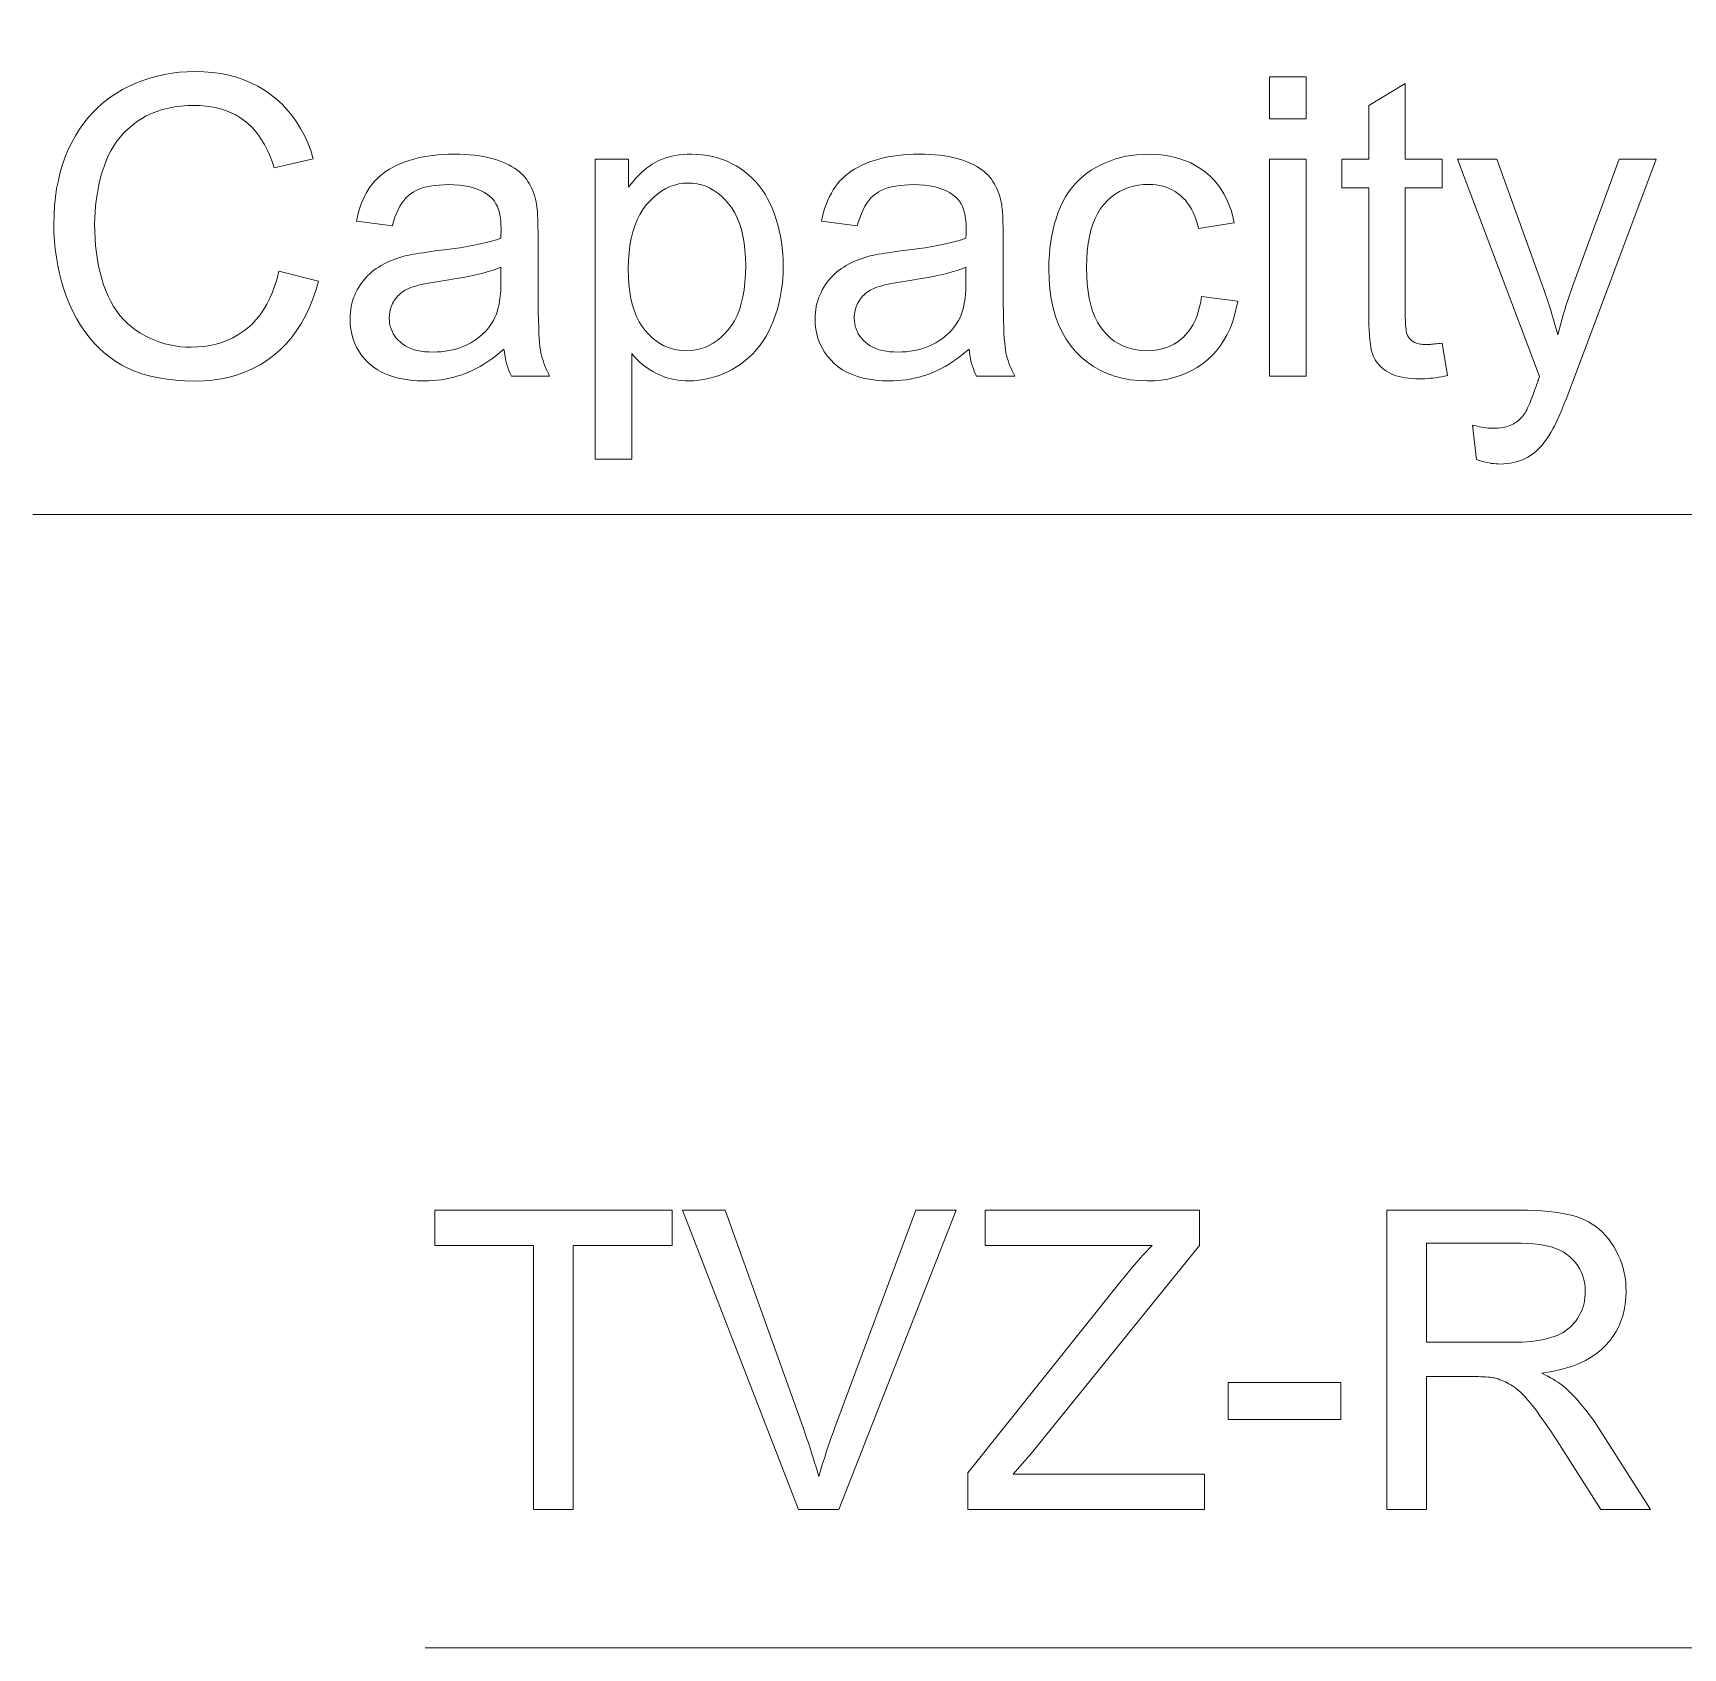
# Model space of a CAD drawing. Extents: x 0 to 297, y 0 to 530.
# Drawn here: x 224.9 to 241.44, y 82.08 to 98.27 of the extents above; entities that cross this region are included whole.
import ezdxf

# ---------------------------------------------------------------- set-up
doc = ezdxf.new("R2010")
doc.units = 0

msp = doc.modelspace()

# ---------------------------------------------------------------- linework, layer by layer
at = {"color": 7, "lineweight": 13}
for points in [[(253.075, 113.389), (242.94, 93.441), (224.904, 93.441)], [(271.318, 112.846), (259.906, 82.082), (228.835, 82.082)]]:
    msp.add_lwpolyline(points, dxfattribs=at)
for points in [[(227.368, 95.881), (227.765, 95.781), (227.738, 95.685), (227.707, 95.594), (227.672, 95.508), (227.633, 95.427), (227.59, 95.35), (227.543, 95.278), (227.492, 95.21), (227.437, 95.147), (227.379, 95.089), (227.316, 95.035), (227.249, 94.986), (227.18, 94.942), (227.108, 94.904), (227.033, 94.871), (226.955, 94.842), (226.875, 94.819), (226.791, 94.801), (226.704, 94.788), (226.615, 94.781), (226.523, 94.778), (226.428, 94.78), (226.336, 94.786), (226.248, 94.796), (226.164, 94.81), (226.083, 94.827), (226.006, 94.849), (225.932, 94.875), (225.863, 94.904), (225.796, 94.938), (225.734, 94.976), (225.675, 95.017), (225.618, 95.062), (225.565, 95.11), (225.514, 95.162), (225.466, 95.217), (225.422, 95.276), (225.38, 95.339), (225.341, 95.405), (225.305, 95.474), (225.271, 95.548), (225.241, 95.623), (225.214, 95.7), (225.19, 95.777), (225.17, 95.856), (225.152, 95.936), (225.138, 96.017), (225.127, 96.099), (225.119, 96.182), (225.114, 96.266), (225.113, 96.352), (225.115, 96.444), (225.12, 96.534), (225.129, 96.622), (225.141, 96.708), (225.158, 96.79), (225.177, 96.871), (225.201, 96.949), (225.227, 97.025), (225.258, 97.098), (225.292, 97.169), (225.329, 97.237), (225.37, 97.302), (225.413, 97.364), (225.459, 97.422), (225.509, 97.476), (225.561, 97.528), (225.617, 97.576), (225.675, 97.62), (225.737, 97.661), (225.801, 97.699), (225.868, 97.734), (225.936, 97.765), (226.006, 97.792), (226.076, 97.815), (226.149, 97.835), (226.222, 97.851), (226.297, 97.864), (226.373, 97.873), (226.45, 97.879), (226.529, 97.88), (226.617, 97.878), (226.703, 97.871), (226.786, 97.86), (226.866, 97.844), (226.943, 97.823), (227.018, 97.798), (227.089, 97.768), (227.158, 97.734), (227.223, 97.695), (227.286, 97.651), (227.346, 97.604), (227.401, 97.552), (227.453, 97.497), (227.502, 97.438), (227.546, 97.375), (227.587, 97.309), (227.625, 97.239), (227.658, 97.165), (227.688, 97.088), (227.714, 97.007), (227.323, 96.915), (227.301, 96.978), (227.277, 97.038), (227.252, 97.095), (227.224, 97.148), (227.195, 97.197), (227.164, 97.243), (227.131, 97.286), (227.096, 97.324), (227.059, 97.36), (227.02, 97.391), (226.979, 97.42), (226.937, 97.445), (226.892, 97.468), (226.845, 97.487), (226.796, 97.503), (226.745, 97.517), (226.692, 97.527), (226.637, 97.535), (226.58, 97.539), (226.521, 97.541), (226.453, 97.539), (226.387, 97.534), (226.323, 97.526), (226.262, 97.514), (226.203, 97.499), (226.147, 97.481), (226.092, 97.459), (226.04, 97.435), (225.99, 97.406), (225.943, 97.375), (225.898, 97.341), (225.855, 97.304), (225.816, 97.265), (225.779, 97.224), (225.745, 97.181), (225.714, 97.135), (225.685, 97.087), (225.659, 97.037), (225.636, 96.985), (225.616, 96.93), (225.598, 96.874), (225.582, 96.817), (225.568, 96.761), (225.556, 96.704), (225.546, 96.646), (225.537, 96.588), (225.531, 96.53), (225.526, 96.472), (225.523, 96.413), (225.522, 96.354), (225.523, 96.278), (225.527, 96.205), (225.532, 96.133), (225.54, 96.063), (225.55, 95.995), (225.562, 95.93), (225.577, 95.866), (225.593, 95.804), (225.612, 95.744), (225.634, 95.686), (225.657, 95.63), (225.683, 95.577), (225.712, 95.527), (225.743, 95.48), (225.776, 95.436), (225.812, 95.395), (225.85, 95.357), (225.891, 95.321), (225.935, 95.289), (225.98, 95.259), (226.028, 95.232), (226.076, 95.208), (226.125, 95.187), (226.175, 95.169), (226.226, 95.153), (226.277, 95.14), (226.329, 95.131), (226.382, 95.123), (226.436, 95.119), (226.49, 95.118), (226.556, 95.12), (226.619, 95.125), (226.681, 95.135), (226.74, 95.149), (226.798, 95.166), (226.853, 95.187), (226.907, 95.212), (226.958, 95.241), (227.008, 95.274), (227.055, 95.31), (227.1, 95.35), (227.141, 95.395), (227.18, 95.442), (227.216, 95.494), (227.249, 95.549), (227.279, 95.608), (227.305, 95.671), (227.329, 95.737), (227.35, 95.807)], [(237.297, 97.406), (237.297, 97.829), (237.665, 97.829), (237.665, 97.406)], [(239.03, 95.159), (239.083, 94.833), (239.053, 94.827), (239.023, 94.822), (238.993, 94.817), (238.964, 94.812), (238.936, 94.809), (238.909, 94.806), (238.882, 94.804), (238.856, 94.802), (238.83, 94.801), (238.805, 94.801), (238.766, 94.801), (238.729, 94.803), (238.693, 94.806), (238.659, 94.811), (238.627, 94.816), (238.597, 94.823), (238.568, 94.832), (238.542, 94.841), (238.517, 94.852), (238.494, 94.864), (238.473, 94.877), (238.453, 94.891), (238.434, 94.906), (238.416, 94.921), (238.4, 94.937), (238.385, 94.955), (238.371, 94.972), (238.359, 94.991), (238.348, 95.011), (238.339, 95.031), (238.33, 95.054), (238.322, 95.081), (238.316, 95.113), (238.31, 95.15), (238.305, 95.191), (238.301, 95.237), (238.298, 95.287), (238.295, 95.342), (238.294, 95.402), (238.294, 95.466), (238.294, 96.716), (238.023, 96.716), (238.023, 97.003), (238.294, 97.003), (238.294, 97.541), (238.66, 97.762), (238.66, 97.003), (239.03, 97.003), (239.03, 96.716), (238.66, 96.716), (238.66, 95.445), (238.66, 95.415), (238.661, 95.387), (238.662, 95.361), (238.663, 95.337), (238.665, 95.316), (238.667, 95.297), (238.669, 95.28), (238.672, 95.265), (238.676, 95.253), (238.679, 95.243), (238.683, 95.234), (238.688, 95.225), (238.693, 95.217), (238.699, 95.21), (238.705, 95.202), (238.711, 95.195), (238.719, 95.189), (238.726, 95.182), (238.734, 95.177), (238.743, 95.171), (238.752, 95.166), (238.762, 95.161), (238.773, 95.157), (238.784, 95.154), (238.796, 95.151), (238.809, 95.149), (238.823, 95.147), (238.837, 95.145), (238.853, 95.145), (238.869, 95.144), (238.881, 95.145), (238.895, 95.145), (238.909, 95.146), (238.924, 95.147), (238.94, 95.148), (238.956, 95.15), (238.974, 95.151), (238.992, 95.154), (239.011, 95.156)], [(229.625, 95.097), (229.584, 95.064), (229.544, 95.032), (229.504, 95.002), (229.464, 94.975), (229.424, 94.949), (229.385, 94.925), (229.346, 94.904), (229.307, 94.885), (229.269, 94.867), (229.231, 94.852), (229.193, 94.838), (229.154, 94.826), (229.115, 94.815), (229.075, 94.806), (229.035, 94.798), (228.994, 94.792), (228.953, 94.787), (228.911, 94.783), (228.868, 94.781), (228.825, 94.78), (228.755, 94.782), (228.688, 94.787), (228.625, 94.796), (228.565, 94.808), (228.508, 94.824), (228.455, 94.843), (228.405, 94.866), (228.358, 94.892), (228.315, 94.922), (228.274, 94.955), (228.238, 94.991), (228.205, 95.029), (228.176, 95.069), (228.151, 95.111), (228.13, 95.154), (228.113, 95.2), (228.099, 95.248), (228.09, 95.297), (228.084, 95.349), (228.082, 95.402), (228.083, 95.434), (228.085, 95.465), (228.089, 95.496), (228.094, 95.526), (228.1, 95.555), (228.108, 95.584), (228.118, 95.612), (228.129, 95.64), (228.141, 95.667), (228.155, 95.694), (228.17, 95.72), (228.186, 95.745), (228.202, 95.768), (228.22, 95.791), (228.239, 95.813), (228.258, 95.833), (228.279, 95.853), (228.3, 95.872), (228.322, 95.889), (228.345, 95.906), (228.369, 95.921), (228.393, 95.936), (228.418, 95.95), (228.444, 95.963), (228.47, 95.976), (228.497, 95.987), (228.524, 95.998), (228.552, 96.008), (228.581, 96.018), (228.61, 96.026), (228.633, 96.032), (228.658, 96.038), (228.685, 96.043), (228.715, 96.049), (228.746, 96.055), (228.78, 96.06), (228.816, 96.065), (228.854, 96.071), (228.895, 96.076), (228.937, 96.082), (229.024, 96.092), (229.107, 96.104), (229.184, 96.115), (229.257, 96.127), (229.325, 96.14), (229.388, 96.153), (229.447, 96.166), (229.501, 96.18), (229.55, 96.194), (229.594, 96.209), (229.595, 96.223), (229.595, 96.237), (229.595, 96.249), (229.596, 96.26), (229.596, 96.27), (229.596, 96.279), (229.596, 96.287), (229.596, 96.294), (229.596, 96.3), (229.596, 96.305), (229.595, 96.348), (229.592, 96.389), (229.587, 96.428), (229.58, 96.463), (229.57, 96.497), (229.559, 96.527), (229.545, 96.555), (229.53, 96.58), (229.512, 96.602), (229.492, 96.622), (229.462, 96.646), (229.43, 96.667), (229.395, 96.686), (229.357, 96.702), (229.317, 96.716), (229.273, 96.727), (229.227, 96.735), (229.178, 96.742), (229.127, 96.745), (229.073, 96.747), (229.022, 96.746), (228.974, 96.743), (228.929, 96.739), (228.886, 96.732), (228.847, 96.724), (228.81, 96.714), (228.775, 96.702), (228.744, 96.688), (228.715, 96.673), (228.689, 96.656), (228.665, 96.636), (228.642, 96.614), (228.62, 96.588), (228.6, 96.56), (228.581, 96.53), (228.563, 96.496), (228.547, 96.459), (228.532, 96.42), (228.518, 96.378), (228.506, 96.333), (228.146, 96.382), (228.156, 96.428), (228.168, 96.471), (228.181, 96.513), (228.195, 96.553), (228.21, 96.591), (228.227, 96.628), (228.245, 96.663), (228.265, 96.695), (228.285, 96.727), (228.307, 96.756), (228.331, 96.784), (228.356, 96.81), (228.384, 96.835), (228.413, 96.859), (228.445, 96.882), (228.478, 96.903), (228.514, 96.923), (228.551, 96.942), (228.591, 96.959), (228.633, 96.975), (228.676, 96.989), (228.72, 97.003), (228.766, 97.014), (228.814, 97.024), (228.862, 97.032), (228.912, 97.039), (228.964, 97.045), (229.016, 97.049), (229.07, 97.051), (229.126, 97.052), (229.18, 97.051), (229.233, 97.049), (229.283, 97.046), (229.332, 97.041), (229.378, 97.035), (229.422, 97.028), (229.464, 97.02), (229.504, 97.01), (229.542, 96.999), (229.578, 96.986), (229.612, 96.973), (229.644, 96.959), (229.674, 96.944), (229.702, 96.928), (229.729, 96.912), (229.754, 96.895), (229.776, 96.878), (229.797, 96.86), (229.816, 96.841), (229.834, 96.821), (229.85, 96.801), (229.865, 96.78), (229.878, 96.757), (229.891, 96.734), (229.903, 96.709), (229.914, 96.684), (229.924, 96.657), (229.933, 96.629), (229.941, 96.6), (229.948, 96.571), (229.952, 96.55), (229.955, 96.527), (229.958, 96.501), (229.96, 96.471), (229.962, 96.439), (229.964, 96.403), (229.965, 96.365), (229.966, 96.323), (229.967, 96.279), (229.967, 96.231), (229.967, 95.74), (229.967, 95.641), (229.968, 95.55), (229.969, 95.466), (229.971, 95.389), (229.973, 95.321), (229.975, 95.259), (229.978, 95.206), (229.982, 95.16), (229.986, 95.121), (229.99, 95.09), (229.996, 95.063), (230.002, 95.036), (230.009, 95.01), (230.017, 94.983), (230.025, 94.957), (230.035, 94.931), (230.046, 94.905), (230.057, 94.88), (230.07, 94.854), (230.083, 94.829), (229.699, 94.829), (229.688, 94.853), (229.677, 94.877), (229.668, 94.902), (229.659, 94.927), (229.652, 94.954), (229.645, 94.981), (229.639, 95.009), (229.633, 95.037), (229.629, 95.067)], [(230.538, 93.996), (230.538, 97.003), (230.873, 97.003), (230.873, 96.72), (230.897, 96.752), (230.922, 96.783), (230.947, 96.812), (230.973, 96.839), (231, 96.865), (231.027, 96.889), (231.055, 96.912), (231.083, 96.932), (231.112, 96.951), (231.141, 96.969), (231.172, 96.984), (231.204, 96.999), (231.237, 97.011), (231.271, 97.022), (231.307, 97.031), (231.344, 97.038), (231.382, 97.044), (231.421, 97.048), (231.462, 97.051), (231.504, 97.052), (231.559, 97.05), (231.612, 97.046), (231.665, 97.039), (231.716, 97.029), (231.766, 97.016), (231.814, 97), (231.861, 96.981), (231.907, 96.96), (231.952, 96.936), (231.995, 96.908), (232.036, 96.879), (232.076, 96.846), (232.113, 96.812), (232.148, 96.775), (232.182, 96.736), (232.213, 96.694), (232.242, 96.65), (232.268, 96.604), (232.293, 96.555), (232.316, 96.504), (232.337, 96.452), (232.355, 96.398), (232.371, 96.343), (232.385, 96.287), (232.397, 96.231), (232.407, 96.173), (232.415, 96.114), (232.42, 96.055), (232.423, 95.994), (232.425, 95.932), (232.423, 95.866), (232.42, 95.801), (232.414, 95.738), (232.405, 95.676), (232.395, 95.615), (232.381, 95.556), (232.366, 95.498), (232.348, 95.441), (232.328, 95.386), (232.305, 95.332), (232.28, 95.279), (232.253, 95.23), (232.223, 95.183), (232.192, 95.138), (232.158, 95.096), (232.122, 95.056), (232.084, 95.019), (232.044, 94.984), (232.001, 94.952), (231.957, 94.922), (231.911, 94.895), (231.865, 94.871), (231.818, 94.85), (231.771, 94.831), (231.723, 94.816), (231.675, 94.803), (231.626, 94.793), (231.577, 94.786), (231.527, 94.782), (231.477, 94.78), (231.441, 94.781), (231.405, 94.783), (231.37, 94.787), (231.336, 94.793), (231.302, 94.8), (231.27, 94.808), (231.238, 94.818), (231.207, 94.83), (231.176, 94.843), (231.147, 94.858), (231.118, 94.874), (231.09, 94.891), (231.063, 94.908), (231.038, 94.927), (231.013, 94.946), (230.99, 94.966), (230.967, 94.987), (230.946, 95.009), (230.925, 95.031), (230.906, 95.054), (230.906, 93.996)], [(234.287, 95.097), (234.246, 95.064), (234.205, 95.032), (234.165, 95.002), (234.125, 94.975), (234.086, 94.949), (234.047, 94.925), (234.008, 94.904), (233.969, 94.885), (233.931, 94.867), (233.893, 94.852), (233.855, 94.838), (233.816, 94.826), (233.777, 94.815), (233.737, 94.806), (233.697, 94.798), (233.656, 94.792), (233.614, 94.787), (233.572, 94.783), (233.53, 94.781), (233.487, 94.78), (233.417, 94.782), (233.35, 94.787), (233.287, 94.796), (233.227, 94.808), (233.17, 94.824), (233.117, 94.843), (233.066, 94.866), (233.02, 94.892), (232.976, 94.922), (232.936, 94.955), (232.9, 94.991), (232.867, 95.029), (232.838, 95.069), (232.813, 95.111), (232.792, 95.154), (232.775, 95.2), (232.761, 95.248), (232.751, 95.297), (232.746, 95.349), (232.744, 95.402), (232.744, 95.434), (232.747, 95.465), (232.75, 95.496), (232.755, 95.526), (232.762, 95.555), (232.77, 95.584), (232.779, 95.612), (232.79, 95.64), (232.803, 95.667), (232.816, 95.694), (232.831, 95.72), (232.847, 95.745), (232.864, 95.768), (232.882, 95.791), (232.9, 95.813), (232.92, 95.833), (232.94, 95.853), (232.961, 95.872), (232.984, 95.889), (233.007, 95.906), (233.031, 95.921), (233.055, 95.936), (233.08, 95.95), (233.106, 95.963), (233.132, 95.976), (233.159, 95.987), (233.186, 95.998), (233.214, 96.008), (233.243, 96.018), (233.272, 96.026), (233.295, 96.032), (233.32, 96.038), (233.347, 96.043), (233.376, 96.049), (233.408, 96.055), (233.442, 96.06), (233.478, 96.065), (233.516, 96.071), (233.556, 96.076), (233.599, 96.082), (233.686, 96.092), (233.768, 96.104), (233.846, 96.115), (233.918, 96.127), (233.986, 96.14), (234.05, 96.153), (234.108, 96.166), (234.162, 96.18), (234.212, 96.194), (234.256, 96.209), (234.256, 96.223), (234.257, 96.237), (234.257, 96.249), (234.257, 96.26), (234.258, 96.27), (234.258, 96.279), (234.258, 96.287), (234.258, 96.294), (234.258, 96.3), (234.258, 96.305), (234.257, 96.348), (234.254, 96.389), (234.249, 96.428), (234.241, 96.463), (234.232, 96.497), (234.221, 96.527), (234.207, 96.555), (234.191, 96.58), (234.174, 96.602), (234.154, 96.622), (234.124, 96.646), (234.092, 96.667), (234.057, 96.686), (234.019, 96.702), (233.978, 96.716), (233.935, 96.727), (233.889, 96.735), (233.84, 96.742), (233.788, 96.745), (233.734, 96.747), (233.684, 96.746), (233.636, 96.743), (233.591, 96.739), (233.548, 96.732), (233.508, 96.724), (233.471, 96.714), (233.437, 96.702), (233.405, 96.688), (233.377, 96.673), (233.351, 96.656), (233.326, 96.636), (233.304, 96.614), (233.282, 96.588), (233.262, 96.56), (233.243, 96.53), (233.225, 96.496), (233.209, 96.459), (233.194, 96.42), (233.18, 96.378), (233.167, 96.333), (232.807, 96.382), (232.818, 96.428), (232.829, 96.471), (232.842, 96.513), (232.857, 96.553), (232.872, 96.591), (232.889, 96.628), (232.907, 96.663), (232.926, 96.695), (232.947, 96.727), (232.969, 96.756), (232.992, 96.784), (233.018, 96.81), (233.045, 96.835), (233.075, 96.859), (233.106, 96.882), (233.14, 96.903), (233.176, 96.923), (233.213, 96.942), (233.253, 96.959), (233.294, 96.975), (233.337, 96.989), (233.382, 97.003), (233.428, 97.014), (233.475, 97.024), (233.524, 97.032), (233.574, 97.039), (233.625, 97.045), (233.678, 97.049), (233.732, 97.051), (233.787, 97.052), (233.842, 97.051), (233.895, 97.049), (233.945, 97.046), (233.993, 97.041), (234.04, 97.035), (234.084, 97.028), (234.126, 97.02), (234.166, 97.01), (234.204, 96.999), (234.24, 96.986), (234.274, 96.973), (234.306, 96.959), (234.336, 96.944), (234.364, 96.928), (234.391, 96.912), (234.415, 96.895), (234.438, 96.878), (234.459, 96.86), (234.478, 96.841), (234.495, 96.821), (234.511, 96.801), (234.526, 96.78), (234.54, 96.757), (234.553, 96.734), (234.565, 96.709), (234.576, 96.684), (234.586, 96.657), (234.595, 96.629), (234.603, 96.6), (234.61, 96.571), (234.614, 96.55), (234.617, 96.527), (234.619, 96.501), (234.622, 96.471), (234.624, 96.439), (234.626, 96.403), (234.627, 96.365), (234.628, 96.323), (234.628, 96.279), (234.628, 96.231), (234.628, 95.74), (234.629, 95.641), (234.629, 95.55), (234.631, 95.466), (234.632, 95.389), (234.634, 95.321), (234.637, 95.259), (234.64, 95.206), (234.644, 95.16), (234.648, 95.121), (234.652, 95.09), (234.657, 95.063), (234.663, 95.036), (234.67, 95.01), (234.678, 94.983), (234.687, 94.957), (234.697, 94.931), (234.708, 94.905), (234.719, 94.88), (234.732, 94.854), (234.745, 94.829), (234.36, 94.829), (234.349, 94.853), (234.339, 94.877), (234.33, 94.902), (234.321, 94.927), (234.313, 94.954), (234.306, 94.981), (234.3, 95.009), (234.295, 95.037), (234.29, 95.067)], [(236.618, 95.625), (236.98, 95.578), (236.966, 95.505), (236.949, 95.435), (236.927, 95.368), (236.903, 95.305), (236.874, 95.244), (236.842, 95.187), (236.806, 95.134), (236.766, 95.083), (236.723, 95.036), (236.676, 94.992), (236.626, 94.952), (236.574, 94.916), (236.519, 94.884), (236.462, 94.856), (236.403, 94.833), (236.342, 94.814), (236.279, 94.799), (236.213, 94.789), (236.145, 94.782), (236.075, 94.78), (235.988, 94.783), (235.904, 94.792), (235.823, 94.806), (235.746, 94.827), (235.673, 94.853), (235.603, 94.885), (235.536, 94.923), (235.473, 94.967), (235.414, 95.016), (235.358, 95.072), (235.306, 95.133), (235.26, 95.199), (235.22, 95.269), (235.184, 95.345), (235.155, 95.427), (235.13, 95.513), (235.111, 95.604), (235.098, 95.7), (235.09, 95.801), (235.087, 95.908), (235.088, 95.977), (235.092, 96.045), (235.097, 96.111), (235.106, 96.175), (235.116, 96.238), (235.129, 96.298), (235.144, 96.357), (235.162, 96.415), (235.181, 96.47), (235.204, 96.524), (235.228, 96.575), (235.255, 96.624), (235.284, 96.67), (235.316, 96.714), (235.351, 96.755), (235.387, 96.793), (235.426, 96.829), (235.468, 96.862), (235.512, 96.892), (235.559, 96.92), (235.607, 96.945), (235.656, 96.967), (235.705, 96.987), (235.756, 97.004), (235.807, 97.019), (235.86, 97.031), (235.913, 97.04), (235.967, 97.046), (236.022, 97.05), (236.077, 97.052), (236.147, 97.05), (236.214, 97.044), (236.278, 97.036), (236.34, 97.023), (236.399, 97.007), (236.456, 96.987), (236.51, 96.964), (236.561, 96.937), (236.61, 96.907), (236.656, 96.873), (236.7, 96.835), (236.74, 96.795), (236.777, 96.752), (236.811, 96.705), (236.841, 96.656), (236.868, 96.604), (236.892, 96.548), (236.913, 96.49), (236.931, 96.428), (236.945, 96.364), (236.587, 96.309), (236.576, 96.352), (236.563, 96.392), (236.549, 96.43), (236.533, 96.467), (236.516, 96.501), (236.497, 96.533), (236.477, 96.562), (236.455, 96.59), (236.431, 96.615), (236.406, 96.638), (236.379, 96.659), (236.352, 96.678), (236.323, 96.695), (236.293, 96.709), (236.262, 96.721), (236.23, 96.731), (236.197, 96.739), (236.163, 96.744), (236.128, 96.748), (236.092, 96.749), (236.037, 96.747), (235.984, 96.741), (235.934, 96.731), (235.886, 96.717), (235.839, 96.699), (235.795, 96.677), (235.753, 96.651), (235.713, 96.621), (235.675, 96.587), (235.639, 96.549), (235.606, 96.507), (235.577, 96.46), (235.551, 96.409), (235.528, 96.352), (235.509, 96.292), (235.493, 96.226), (235.481, 96.156), (235.472, 96.081), (235.467, 96.002), (235.465, 95.918), (235.467, 95.833), (235.472, 95.752), (235.481, 95.677), (235.492, 95.606), (235.507, 95.54), (235.526, 95.479), (235.548, 95.422), (235.573, 95.37), (235.601, 95.324), (235.633, 95.282), (235.668, 95.244), (235.704, 95.21), (235.743, 95.18), (235.784, 95.154), (235.827, 95.133), (235.871, 95.115), (235.918, 95.101), (235.967, 95.091), (236.018, 95.085), (236.071, 95.083), (236.114, 95.084), (236.155, 95.088), (236.195, 95.095), (236.233, 95.104), (236.27, 95.116), (236.306, 95.131), (236.34, 95.148), (236.372, 95.168), (236.404, 95.191), (236.433, 95.216), (236.461, 95.244), (236.487, 95.275), (236.511, 95.309), (236.533, 95.345), (236.552, 95.385), (236.569, 95.427), (236.585, 95.472), (236.598, 95.521), (236.609, 95.571)], [(237.297, 94.829), (237.297, 97.003), (237.665, 97.003), (237.665, 94.829)], [(239.374, 93.992), (239.333, 94.338), (239.357, 94.332), (239.38, 94.326), (239.403, 94.321), (239.425, 94.317), (239.446, 94.314), (239.467, 94.311), (239.487, 94.308), (239.507, 94.307), (239.526, 94.306), (239.544, 94.305), (239.568, 94.306), (239.591, 94.307), (239.613, 94.309), (239.634, 94.312), (239.654, 94.316), (239.674, 94.32), (239.692, 94.325), (239.709, 94.332), (239.725, 94.339), (239.74, 94.346), (239.755, 94.355), (239.769, 94.364), (239.782, 94.374), (239.795, 94.384), (239.807, 94.395), (239.819, 94.407), (239.83, 94.42), (239.841, 94.433), (239.851, 94.446), (239.861, 94.461), (239.868, 94.474), (239.877, 94.49), (239.886, 94.509), (239.896, 94.531), (239.907, 94.557), (239.918, 94.586), (239.931, 94.618), (239.944, 94.654), (239.959, 94.693), (239.974, 94.735), (239.976, 94.742), (239.978, 94.749), (239.981, 94.756), (239.984, 94.764), (239.987, 94.773), (239.99, 94.782), (239.994, 94.792), (239.998, 94.803), (240.002, 94.814), (240.006, 94.825), (239.182, 97.003), (239.579, 97.003), (240.031, 95.744), (240.048, 95.696), (240.065, 95.647), (240.082, 95.598), (240.098, 95.549), (240.114, 95.498), (240.13, 95.448), (240.145, 95.397), (240.16, 95.345), (240.174, 95.293), (240.189, 95.241), (240.201, 95.291), (240.215, 95.342), (240.229, 95.392), (240.243, 95.442), (240.258, 95.491), (240.273, 95.541), (240.289, 95.59), (240.306, 95.639), (240.323, 95.687), (240.34, 95.736), (240.804, 97.003), (241.173, 97.003), (240.346, 94.792), (240.32, 94.723), (240.295, 94.658), (240.272, 94.598), (240.249, 94.542), (240.228, 94.49), (240.208, 94.443), (240.189, 94.4), (240.171, 94.362), (240.155, 94.328), (240.139, 94.299), (240.119, 94.264), (240.099, 94.23), (240.078, 94.199), (240.056, 94.169), (240.034, 94.141), (240.011, 94.116), (239.988, 94.092), (239.964, 94.07), (239.939, 94.05), (239.914, 94.032), (239.888, 94.016), (239.862, 94.002), (239.834, 93.989), (239.805, 93.978), (239.775, 93.968), (239.744, 93.961), (239.713, 93.955), (239.68, 93.951), (239.646, 93.948), (239.611, 93.947), (239.59, 93.948), (239.568, 93.949), (239.545, 93.951), (239.522, 93.954), (239.499, 93.959), (239.475, 93.963), (239.45, 93.969), (239.425, 93.976), (239.4, 93.984)], [(230.871, 95.904), (230.873, 95.822), (230.878, 95.745), (230.887, 95.672), (230.898, 95.603), (230.914, 95.539), (230.932, 95.479), (230.955, 95.424), (230.98, 95.373), (231.009, 95.326), (231.041, 95.284), (231.076, 95.245), (231.112, 95.211), (231.15, 95.181), (231.189, 95.155), (231.229, 95.133), (231.271, 95.115), (231.314, 95.101), (231.359, 95.091), (231.405, 95.085), (231.452, 95.083), (231.501, 95.085), (231.548, 95.091), (231.593, 95.102), (231.638, 95.116), (231.68, 95.135), (231.722, 95.158), (231.762, 95.185), (231.8, 95.216), (231.837, 95.251), (231.873, 95.291), (231.906, 95.335), (231.936, 95.383), (231.962, 95.436), (231.985, 95.493), (232.004, 95.555), (232.02, 95.622), (232.032, 95.693), (232.041, 95.769), (232.046, 95.849), (232.048, 95.934), (232.046, 96.015), (232.041, 96.092), (232.033, 96.165), (232.021, 96.233), (232.005, 96.298), (231.986, 96.358), (231.964, 96.414), (231.939, 96.465), (231.91, 96.513), (231.877, 96.556), (231.842, 96.596), (231.806, 96.631), (231.769, 96.662), (231.73, 96.689), (231.69, 96.711), (231.648, 96.73), (231.605, 96.744), (231.561, 96.755), (231.516, 96.761), (231.469, 96.763), (231.422, 96.761), (231.377, 96.754), (231.333, 96.743), (231.289, 96.728), (231.247, 96.708), (231.206, 96.684), (231.166, 96.655), (231.127, 96.622), (231.089, 96.585), (231.052, 96.543), (231.018, 96.497), (230.987, 96.447), (230.96, 96.393), (230.937, 96.335), (230.917, 96.273), (230.9, 96.207), (230.888, 96.137), (230.879, 96.063), (230.873, 95.986)], [(229.594, 95.92), (229.552, 95.904), (229.506, 95.888), (229.456, 95.873), (229.402, 95.858), (229.344, 95.844), (229.282, 95.831), (229.215, 95.817), (229.145, 95.805), (229.071, 95.793), (228.993, 95.781), (228.949, 95.774), (228.907, 95.767), (228.868, 95.76), (228.832, 95.753), (228.799, 95.746), (228.768, 95.739), (228.74, 95.731), (228.714, 95.723), (228.692, 95.715), (228.671, 95.707), (228.653, 95.699), (228.636, 95.689), (228.619, 95.679), (228.603, 95.668), (228.588, 95.657), (228.574, 95.644), (228.561, 95.631), (228.548, 95.617), (228.537, 95.603), (228.526, 95.587), (228.516, 95.572), (228.508, 95.555), (228.5, 95.539), (228.493, 95.522), (228.488, 95.504), (228.483, 95.487), (228.48, 95.469), (228.477, 95.45), (228.476, 95.432), (228.475, 95.412), (228.476, 95.383), (228.479, 95.355), (228.485, 95.328), (228.493, 95.302), (228.503, 95.277), (228.515, 95.253), (228.53, 95.23), (228.546, 95.208), (228.565, 95.187), (228.587, 95.167), (228.61, 95.148), (228.635, 95.132), (228.663, 95.117), (228.692, 95.104), (228.724, 95.093), (228.758, 95.084), (228.793, 95.078), (228.831, 95.073), (228.871, 95.07), (228.913, 95.069), (228.955, 95.07), (228.996, 95.072), (229.036, 95.077), (229.076, 95.084), (229.114, 95.092), (229.151, 95.102), (229.188, 95.114), (229.223, 95.128), (229.258, 95.144), (229.292, 95.162), (229.324, 95.181), (229.354, 95.202), (229.383, 95.224), (229.41, 95.247), (229.435, 95.272), (229.459, 95.298), (229.48, 95.326), (229.5, 95.355), (229.519, 95.385), (229.535, 95.417), (229.546, 95.443), (229.556, 95.471), (229.565, 95.502), (229.573, 95.535), (229.58, 95.571), (229.585, 95.609), (229.589, 95.649), (229.592, 95.692), (229.594, 95.737), (229.594, 95.785)], [(234.256, 95.92), (234.214, 95.904), (234.168, 95.888), (234.118, 95.873), (234.064, 95.858), (234.005, 95.844), (233.943, 95.831), (233.877, 95.817), (233.807, 95.805), (233.733, 95.793), (233.654, 95.781), (233.61, 95.774), (233.569, 95.767), (233.53, 95.76), (233.494, 95.753), (233.46, 95.746), (233.43, 95.739), (233.402, 95.731), (233.376, 95.723), (233.353, 95.715), (233.333, 95.707), (233.315, 95.699), (233.297, 95.689), (233.281, 95.679), (233.265, 95.668), (233.25, 95.657), (233.236, 95.644), (233.222, 95.631), (233.21, 95.617), (233.198, 95.603), (233.188, 95.587), (233.178, 95.572), (233.169, 95.555), (233.162, 95.539), (233.155, 95.522), (233.149, 95.504), (233.145, 95.487), (233.141, 95.469), (233.139, 95.45), (233.137, 95.432), (233.137, 95.412), (233.138, 95.383), (233.141, 95.355), (233.147, 95.328), (233.155, 95.302), (233.165, 95.277), (233.177, 95.253), (233.191, 95.23), (233.208, 95.208), (233.227, 95.187), (233.248, 95.167), (233.272, 95.148), (233.297, 95.132), (233.324, 95.117), (233.354, 95.104), (233.386, 95.093), (233.419, 95.084), (233.455, 95.078), (233.493, 95.073), (233.533, 95.07), (233.575, 95.069), (233.617, 95.07), (233.658, 95.072), (233.698, 95.077), (233.737, 95.084), (233.776, 95.092), (233.813, 95.102), (233.849, 95.114), (233.885, 95.128), (233.92, 95.144), (233.953, 95.162), (233.985, 95.181), (234.016, 95.202), (234.045, 95.224), (234.072, 95.247), (234.097, 95.272), (234.12, 95.298), (234.142, 95.326), (234.162, 95.355), (234.18, 95.385), (234.197, 95.417), (234.208, 95.443), (234.218, 95.471), (234.227, 95.502), (234.235, 95.535), (234.241, 95.571), (234.247, 95.609), (234.251, 95.649), (234.254, 95.692), (234.255, 95.737), (234.256, 95.785)], [(229.921, 83.47), (229.921, 86.116), (228.933, 86.116), (228.933, 86.47), (231.311, 86.47), (231.311, 86.116), (230.318, 86.116), (230.318, 83.47)], [(232.576, 83.47), (231.413, 86.47), (231.843, 86.47), (232.623, 84.291), (232.641, 84.239), (232.659, 84.187), (232.676, 84.137), (232.693, 84.086), (232.709, 84.037), (232.725, 83.988), (232.739, 83.94), (232.754, 83.893), (232.767, 83.846), (232.78, 83.8), (232.794, 83.849), (232.809, 83.898), (232.824, 83.947), (232.84, 83.996), (232.855, 84.045), (232.872, 84.094), (232.889, 84.143), (232.906, 84.193), (232.924, 84.242), (232.942, 84.291), (233.752, 86.47), (234.158, 86.47), (232.983, 83.47)], [(234.274, 83.47), (234.274, 83.839), (235.811, 85.76), (235.844, 85.8), (235.876, 85.84), (235.908, 85.878), (235.939, 85.915), (235.971, 85.951), (236.002, 85.987), (236.032, 86.021), (236.062, 86.053), (236.092, 86.085), (236.122, 86.116), (234.448, 86.116), (234.448, 86.47), (236.597, 86.47), (236.597, 86.116), (234.913, 84.035), (234.73, 83.824), (236.646, 83.824), (236.646, 83.47)], [(238.475, 83.47), (238.475, 86.47), (239.806, 86.47), (239.884, 86.469), (239.958, 86.467), (240.029, 86.463), (240.096, 86.457), (240.159, 86.45), (240.218, 86.441), (240.273, 86.431), (240.324, 86.418), (240.372, 86.405), (240.415, 86.389), (240.456, 86.372), (240.495, 86.352), (240.533, 86.33), (240.569, 86.305), (240.603, 86.278), (240.636, 86.248), (240.666, 86.216), (240.696, 86.181), (240.723, 86.144), (240.749, 86.104), (240.773, 86.063), (240.794, 86.02), (240.813, 85.977), (240.829, 85.933), (240.843, 85.888), (240.854, 85.843), (240.863, 85.796), (240.869, 85.749), (240.872, 85.701), (240.874, 85.652), (240.872, 85.589), (240.865, 85.528), (240.855, 85.469), (240.841, 85.412), (240.822, 85.357), (240.799, 85.305), (240.772, 85.254), (240.741, 85.205), (240.706, 85.158), (240.667, 85.113), (240.623, 85.071), (240.575, 85.032), (240.523, 84.996), (240.466, 84.964), (240.404, 84.934), (240.338, 84.908), (240.267, 84.885), (240.192, 84.865), (240.113, 84.849), (240.029, 84.835), (240.059, 84.82), (240.089, 84.805), (240.116, 84.79), (240.143, 84.775), (240.167, 84.76), (240.19, 84.745), (240.212, 84.73), (240.232, 84.715), (240.251, 84.7), (240.268, 84.686), (240.303, 84.653), (240.337, 84.619), (240.371, 84.583), (240.404, 84.545), (240.437, 84.506), (240.47, 84.465), (240.503, 84.423), (240.535, 84.379), (240.566, 84.334), (240.597, 84.287), (241.119, 83.47), (240.62, 83.47), (240.223, 84.094), (240.189, 84.147), (240.156, 84.197), (240.124, 84.245), (240.094, 84.29), (240.064, 84.333), (240.036, 84.373), (240.01, 84.41), (239.984, 84.445), (239.96, 84.478), (239.936, 84.508), (239.914, 84.535), (239.892, 84.562), (239.871, 84.586), (239.85, 84.609), (239.83, 84.629), (239.81, 84.649), (239.79, 84.666), (239.771, 84.682), (239.753, 84.696), (239.735, 84.708), (239.717, 84.719), (239.699, 84.73), (239.681, 84.739), (239.663, 84.749), (239.645, 84.757), (239.627, 84.764), (239.609, 84.771), (239.591, 84.778), (239.572, 84.783), (239.554, 84.788), (239.539, 84.791), (239.523, 84.793), (239.506, 84.795), (239.486, 84.797), (239.465, 84.799), (239.442, 84.8), (239.417, 84.801), (239.391, 84.802), (239.363, 84.802), (239.333, 84.802), (238.872, 84.802), (238.872, 83.47)], [(238.872, 85.146), (239.726, 85.146), (239.779, 85.147), (239.83, 85.148), (239.878, 85.151), (239.924, 85.155), (239.968, 85.16), (240.01, 85.166), (240.049, 85.174), (240.085, 85.182), (240.119, 85.192), (240.151, 85.202), (240.181, 85.214), (240.21, 85.228), (240.237, 85.242), (240.262, 85.258), (240.286, 85.276), (240.309, 85.294), (240.33, 85.314), (240.35, 85.336), (240.368, 85.358), (240.385, 85.383), (240.4, 85.408), (240.413, 85.433), (240.425, 85.459), (240.436, 85.485), (240.445, 85.512), (240.452, 85.539), (240.457, 85.566), (240.461, 85.594), (240.464, 85.623), (240.464, 85.652), (240.463, 85.693), (240.458, 85.734), (240.451, 85.773), (240.44, 85.81), (240.426, 85.846), (240.409, 85.88), (240.389, 85.912), (240.366, 85.944), (240.339, 85.973), (240.31, 86.002), (240.277, 86.028), (240.241, 86.051), (240.201, 86.071), (240.158, 86.089), (240.111, 86.104), (240.06, 86.117), (240.006, 86.126), (239.948, 86.133), (239.887, 86.137), (239.822, 86.139), (238.872, 86.139)], [(236.883, 84.371), (236.883, 84.741), (238.015, 84.741), (238.015, 84.371)]]:
    msp.add_lwpolyline(points, close=True, dxfattribs=at)

doc.saveas('drawing.dxf')
